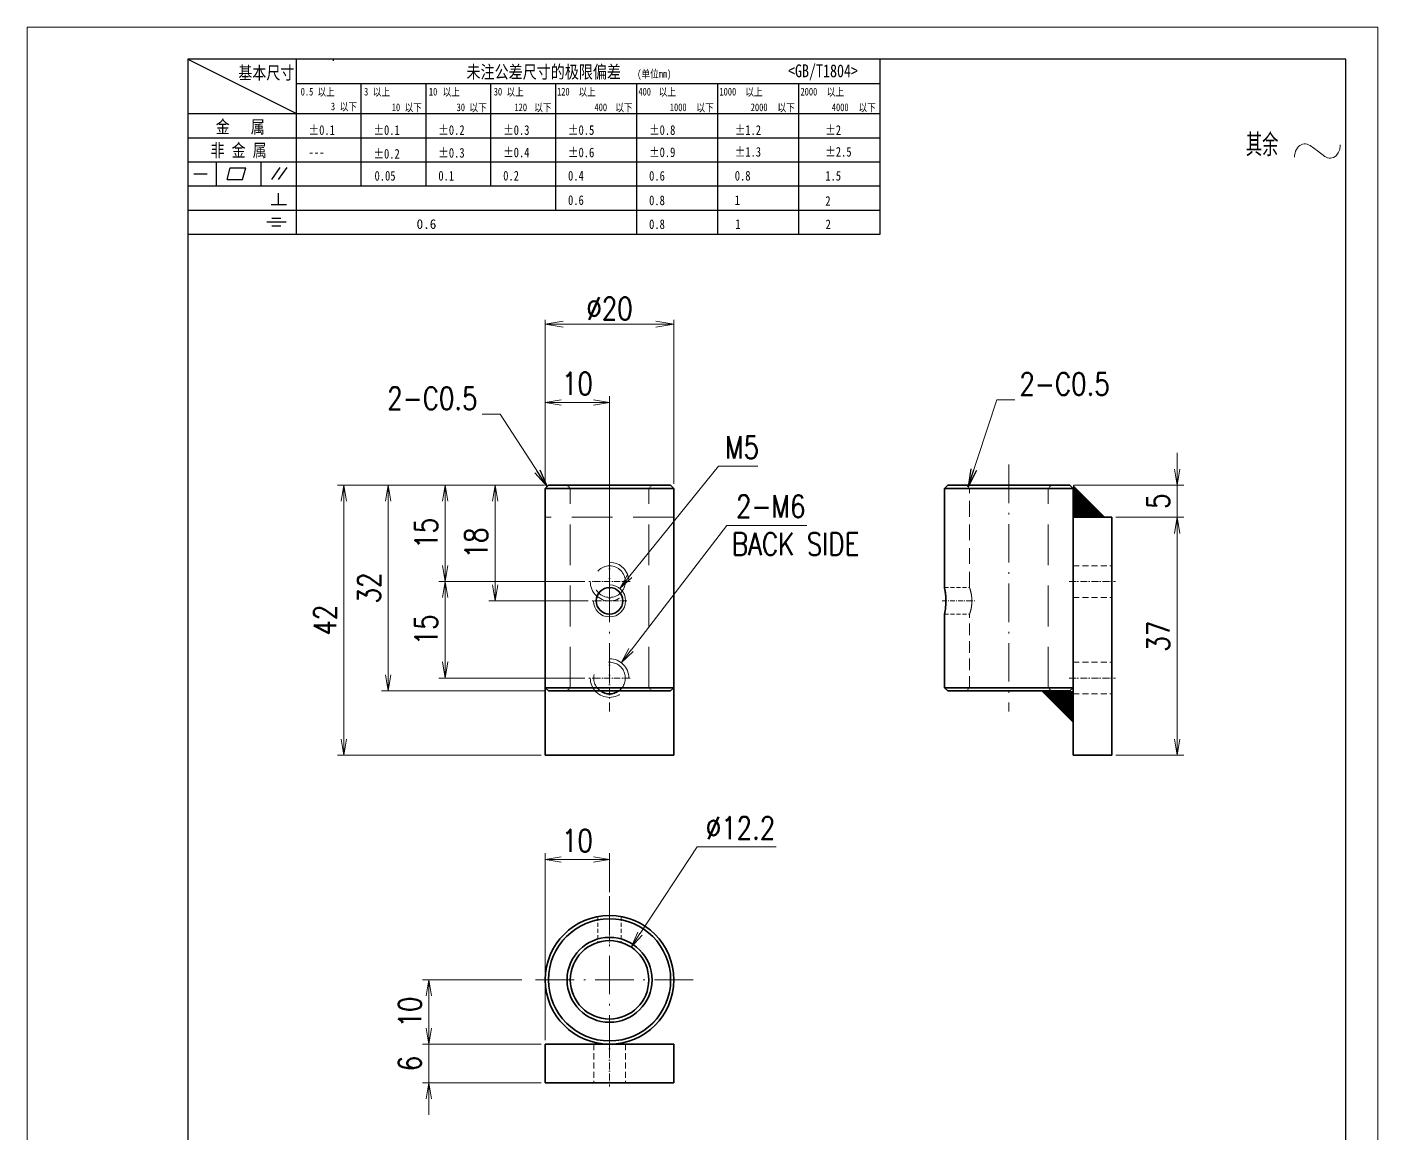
# Model space of a CAD drawing. Header units: millimetres. Extents: x 1333 to 78972, y -42879 to -5704.
# Drawn here: x 75273.6 to 75483.6, y -21674.2 to -21502.1 of the extents above; entities that cross this region are included whole.
import ezdxf

# ---------------------------------------------------------------- set-up
doc = ezdxf.new("R2010")
doc.units = ezdxf.units.MM
doc.header["$LTSCALE"] = 0.5
for name, pattern in [('AM_ISO02W050x2', [3.75, 3, -0.75]), ('AM_ISO08W050x2', [9, 6, -0.75, 1.5, -0.75]), ('DASHDOT', [18.5, 12, -3, 0.5, -3]), ('DASHED', [19.05, 12.7, -6.35]), ('DOT2', [0.125, 0, -0.125])]:
    doc.linetypes.add(name, pattern=pattern)
for name, color, linetype in [('DIM', 3, 'Continuous'), ('Drawing', 7, 'Continuous'), ('图框文字', 7, 'Continuous')]:
    doc.layers.add(name, color=color, linetype=linetype)
for name, color, linetype, lineweight in [('中心线', 2, 'AM_ISO08W050x2', 18), ('图框', 7, 'Continuous', 18), ('标注线', 3, 'Continuous', 18), ('粗实线', 7, 'Continuous', 35), ('细实线', 3, 'Continuous', 18), ('虚线', 1, 'AM_ISO02W050x2', 18)]:
    doc.layers.add(name, color=color, linetype=linetype, lineweight=lineweight)
doc.layers.add('打印-禁用', color=7, linetype='Continuous', lineweight=15, plot=False)
doc.styles.add('DIM', font='romans.shx', dxfattribs={"width": 0.8, "bigfont": 'bigfont.shx'})
doc.styles.add('国标', font='simfang.ttf', dxfattribs={"width": 0.8})
doc.styles.add('机械长仿宋', font='gbenor.shx', dxfattribs={"height": 1, "bigfont": 'gbcbig.shx'})
doc.dimstyles.new('XR 1-1', dxfattribs={"dimtxt": 3.5, "dimasz": 2.5, "dimexe": 1, "dimexo": 0.625, "dimgap": 1.2, "dimtad": 1, "dimtoh": 1, "dimdsep": 46, "dimtxsty": 'DIM', "dimblk": 'OPEN', "dimcen": 0, "dimclrd": 8, "dimclre": 8, "dimclrt": 2, "dimazin": 2, "dimtfac": 0.5, "dimtmove": 0, "dimatfit": 3, "dimldrblk": 'OPEN', "dimfxl": 1, "dimtolj": 2, "dimlwd": 18, "dimlwe": 18, "dimarcsym": 0})
doc.dimstyles.new('XR 1-1$0', dxfattribs={"dimtxt": 3.5, "dimasz": 2.5, "dimexe": 1, "dimexo": 0.625, "dimgap": 1.2, "dimtad": 1, "dimzin": 9, "dimdsep": 46, "dimtxsty": 'DIM', "dimblk": 'OPEN', "dimcen": 0, "dimclrd": 8, "dimclre": 8, "dimclrt": 2, "dimazin": 2, "dimtfac": 0.5, "dimtmove": 0, "dimatfit": 3, "dimldrblk": 'OPEN', "dimfxl": 1, "dimtolj": 2, "dimlwd": 18, "dimlwe": 18, "dimarcsym": 0})
doc.dimstyles.new('XR 1-1$3', dxfattribs={"dimtxt": 3.5, "dimasz": 2.5, "dimexe": 1, "dimexo": 0.625, "dimgap": 1.2, "dimtad": 1, "dimtoh": 1, "dimdsep": 46, "dimtxsty": 'DIM', "dimblk": 'OPEN', "dimcen": 0, "dimclrd": 8, "dimclre": 8, "dimclrt": 2, "dimazin": 2, "dimtfac": 0.5, "dimtofl": 0, "dimtmove": 0, "dimatfit": 3, "dimldrblk": 'OPEN', "dimfxl": 1, "dimtolj": 2, "dimlwd": 18, "dimlwe": 18, "dimarcsym": 0})

# ---------------------------------------------------------------- blocks, each defined once
blk = doc.blocks.new('GZDEH零件A4图框V01版')
at = {"layer": '图框文字', "linetype": 'Continuous'}
for p, q in [((25, 292), (25, 13.5)), ((205, 292), (25, 292)), ((205, 13.5), (205, 292))]:
    blk.add_line(p, q, dxfattribs=at)
at = {"layer": '图框文字', "color": 9}
for p, q in [((25, 292), (41.88, 283.54)), ((41.88, 264.79), (41.88, 292)), ((47.66, 291.75), (47.66, 292)), ((132.6, 264.79), (132.6, 292)), ((41.88, 288.22), (132.6, 288.22)), ((51.96, 272.29), (51.96, 288.22)), ((62.04, 272.29), (62.04, 288.22)), ((72.12, 272.29), (72.12, 288.22)), ((82.2, 268.54), (82.2, 288.22)), ((94.8, 264.79), (94.8, 288.22)), ((107.4, 264.79), (107.4, 288.22)), ((120, 264.79), (120, 288.22)), ((25, 283.54), (132.6, 283.54)), ((25, 279.79), (132.6, 279.79)), ((25, 276.04), (132.6, 276.04)), ((29.43, 272.34), (29.43, 276.04)), ((36.42, 272.34), (36.42, 276.04)), ((38.03, 273.3), (39.36, 275.16)), ((39.11, 273.3), (40.45, 275.16)), ((25.94, 274.19), (28, 274.19)), ((31.1, 273.3), (31.58, 275.09)), ((31.1, 273.3), (33.51, 273.3)), ((31.58, 275.09), (33.99, 275.09)), ((33.51, 273.3), (33.99, 275.09)), ((25, 272.29), (132.6, 272.29)), ((39.09, 269.41), (39.09, 271.18)), ((37.93, 269.41), (40.32, 269.41)), ((25, 268.54), (132.6, 268.54)), ((38.08, 267.29), (39.43, 267.29)), ((25, 264.79), (132.6, 264.79)), ((37.3, 266.69), (40.28, 266.69)), ((38.08, 266.09), (39.44, 266.09))]:
    blk.add_line(p, q, dxfattribs=at)
at = {"layer": '打印-禁用', "linetype": 'Continuous'}
for p, q in [((0, 297), (0, 0)), ((210, 297), (0, 297)), ((210, 297), (210, 0))]:
    blk.add_line(p, q, dxfattribs=at)
at = {"layer": '图框文字', "color": 9, "style": '国标', "width": 0.8}
for s, height, p in [('基本尺寸', 2, (32.84, 288.88)), ('未注公差尺寸的极限偏差', 2, (68.32, 289.02)), ('<GB/T1804>', 2, (118.29, 289.19)), ('30', 1.2, (72.55, 286.35)), ('金   属', 2, (29.33, 280.48)), ('±0.1', 1.5, (43.78, 280.23)), ('±0.1', 1.5, (53.86, 280.23)), ('±0.2', 1.5, (63.94, 280.23)), ('±0.3', 1.5, (74.02, 280.23)), ('±0.5', 1.5, (84.1, 280.23)), ('±0.8', 1.5, (96.7, 280.23)), ('±1.2', 1.5, (110.02, 280.23)), ('±2', 1.5, (124.09, 280.23)), ('非 金 属', 2, (28.53, 276.82)), ('---', 1.5, (43.78, 276.81)), ('±0.2', 1.5, (53.86, 276.54)), ('±0.3', 1.5, (63.94, 276.69)), ('±0.4', 1.5, (74.02, 276.75)), ('±0.6', 1.5, (84.1, 276.75)), ('±0.9', 1.5, (96.7, 276.78)), ('±1.3', 1.5, (110.02, 276.84)), ('±2.5', 1.5, (124.09, 276.85)), ('0.1', 1.5, (63.94, 273.12)), ('0.2', 1.5, (74.02, 273.13)), ('0.4', 1.5, (84.1, 273.13)), ('0.6', 1.5, (96.7, 273.11)), ('0.8', 1.5, (110.02, 273.13)), ('1.5', 1.5, (124.09, 273.12)), ('0.6', 1.5, (84.1, 269.33)), ('0.8', 1.5, (96.7, 269.3)), ('1', 1.5, (110.02, 269.34)), ('2', 1.5, (124.09, 269.2)), ('0.8', 1.5, (96.7, 265.59)), ('1', 1.5, (110.1, 265.6)), ('2', 1.5, (124.13, 265.57))]:
    blk.add_text(s, height=height, dxfattribs=at).set_placement(p)
at = {"layer": '图框文字', "color": 9, "lineweight": 15, "style": '国标', "width": 0.8}
for s, p in [('0.5', (42.54, 286.35)), ('以上', (45.15, 286.3)), ('3', (52.39, 286.35)), ('以上', (53.76, 286.3)), ('10', (62.47, 286.35)), ('以上', (64.6, 286.3)), ('以上', (74.53, 286.3)), ('120', (82.39, 286.35)), ('以上', (85.72, 286.3)), ('400', (95.03, 286.35)), ('以上', (98.19, 286.3)), ('1000', (107.63, 286.35)), ('以上', (111.67, 286.3)), ('2000', (120.23, 286.35)), ('以上', (124.31, 286.3)), ('3', (47.24, 284.06)), ('以下', (48.61, 284.01)), ('10', (56.7, 283.92)), ('以下', (58.69, 283.87)), ('30', (66.78, 283.92)), ('以下', (68.77, 283.87)), ('120', (75.77, 283.92)), ('以下', (78.85, 283.87)), ('400', (88.21, 283.92)), ('以下', (91.45, 283.87)), ('1000', (99.92, 283.92)), ('以下', (104.05, 283.87)), ('2000', (112.5, 283.92)), ('以下', (116.65, 283.87)), ('4000', (125.1, 283.92)), ('以下', (129.25, 283.87))]:
    blk.add_text(s, height=1.2, dxfattribs=at).set_placement(p)
at = {"layer": '图框文字', "color": 9, "lineweight": 13, "style": '国标'}
blk.add_text('0.6', height=1.5, dxfattribs=at).set_placement((60.56, 265.61))
at = {"layer": '图框文字', "color": 9, "lineweight": 15, "insert": (94.85, 290.31), "char_height": 1.2, "width": 8.7957, "attachment_point": 1, "style": '国标'}
blk.add_mtext('(单位mm)', dxfattribs=at)
at = {"layer": '图框文字', "color": 9, "insert": (54.02, 273.09), "char_height": 1.5, "width": 5.1982, "attachment_point": 7, "style": '国标'}
blk.add_mtext('0.05', dxfattribs=at)
blk = doc.blocks.new('DEH A4')
at = {"layer": '图框'}
blk.add_blockref('GZDEH零件A4图框V01版', (0, 0), dxfattribs=at)
blk = doc.blocks.new('其余不去材料')
at = {"layer": '标注线', "color": 2, "lineweight": 13}
for points in [[(0, 0.17), (0.01, 0.48), (0.07, 0.79), (0.16, 1.09), (0.28, 1.36), (0.44, 1.6), (0.62, 1.8), (0.82, 1.97), (1.04, 2.09), (1.26, 2.17), (1.49, 2.21), (1.72, 2.21), (1.94, 2.17), (2.37, 1.97), (2.41, 1.95)], [(2.41, 1.95), (3.55, 1.11), (4.7, 0.27)], [(4.7, 0.27), (4.91, 0.14), (5.14, 0.05), (5.37, 0), (5.6, 0), (5.82, 0.04), (6.04, 0.11), (6.45, 0.38), (6.79, 0.8), (7.02, 1.34), (7.11, 1.95), (7.11, 2.09)]]:
    blk.add_lwpolyline(points, dxfattribs=at)
at = {"layer": '标注线', "color": 7, "linetype": 'DOT2', "style": '机械长仿宋'}
blk.add_text('其余', height=3.5, dxfattribs=at).set_placement((-7.56, 0.3))
blk = doc.blocks.new('_Open')
at = {"color": 0, "linetype": 'ByBlock', "lineweight": -2}
for p, q in [((-1, 0.167), (0, 0)), ((-1, -0.167), (0, 0)), ((0, 0), (-1, 0))]:
    blk.add_line(p, q, dxfattribs=at)
blk = doc.blocks.new('*D710')
at = {"layer": 'Defpoints', "color": 0, "transparency": 16777216}
for p in [(75322.9, -21573.32), (75354.68, -21573.32), (75354.18, -21615.32)]:
    blk.add_point(p, dxfattribs=at)
at = {"layer": '标注线', "color": 8, "lineweight": 18, "transparency": 16777216}
for p, q in [((75354.06, -21573.32), (75321.9, -21573.32)), ((75322.9, -21612.82), (75322.9, -21575.82)), ((75353.56, -21615.32), (75321.9, -21615.32))]:
    blk.add_line(p, q, dxfattribs=at)
at = {"layer": '标注线', "color": 8, "lineweight": 18, "transparency": 16777216, "xscale": 2.5, "yscale": 2.5, "zscale": 2.5}
for p, rotation in [((75322.9, -21573.32), 90), ((75322.9, -21615.32), 270)]:
    blk.add_blockref('_Open', p, dxfattribs=dict(at, rotation=rotation))
at = {"layer": '标注线', "color": 2, "transparency": 16777216, "insert": (75319.95, -21594.32), "char_height": 3.5, "attachment_point": 5, "rotation": 90, "style": 'DIM'}
blk.add_mtext('\\A2;42', dxfattribs=at)
blk = doc.blocks.new('*D711')
at = {"layer": 'Defpoints', "color": 0, "transparency": 16777216}
for p in [(75364.18, -21560.48), (75354.18, -21573.82), (75364.18, -21588.82)]:
    blk.add_point(p, dxfattribs=at)
at = {"layer": '标注线', "color": 8, "lineweight": 18, "transparency": 16777216}
for p, q in [((75354.18, -21573.2), (75354.18, -21559.48)), ((75356.68, -21560.48), (75361.68, -21560.48)), ((75364.18, -21588.2), (75364.18, -21559.48))]:
    blk.add_line(p, q, dxfattribs=at)
at = {"layer": '标注线', "color": 8, "lineweight": 18, "transparency": 16777216, "xscale": 2.5, "yscale": 2.5, "zscale": 2.5, "rotation": 180}
blk.add_blockref('_Open', (75354.18, -21560.48), dxfattribs=at)
at = {"layer": '标注线', "color": 8, "lineweight": 18, "transparency": 16777216, "xscale": 2.5, "yscale": 2.5, "zscale": 2.5}
blk.add_blockref('_Open', (75364.18, -21560.48), dxfattribs=at)
at = {"layer": '标注线', "color": 2, "transparency": 16777216, "insert": (75359.18, -21557.53), "char_height": 3.5, "attachment_point": 5, "style": 'DIM'}
blk.add_mtext('\\A2;10', dxfattribs=at)
blk = doc.blocks.new('*D712')
at = {"layer": 'Defpoints', "color": 0, "transparency": 16777216}
for p in [(75374.18, -21548.32), (75354.18, -21573.82), (75374.18, -21573.82)]:
    blk.add_point(p, dxfattribs=at)
at = {"layer": '标注线', "color": 8, "lineweight": 18, "transparency": 16777216}
for p, q in [((75354.18, -21573.12), (75354.18, -21547.62)), ((75374.18, -21573.12), (75374.18, -21547.62)), ((75356.98, -21548.32), (75371.38, -21548.32))]:
    blk.add_line(p, q, dxfattribs=at)
at = {"layer": '标注线', "color": 8, "lineweight": 18, "transparency": 16777216, "xscale": 2.8, "yscale": 2.8, "zscale": 2.8, "rotation": 180}
blk.add_blockref('_Open', (75354.18, -21548.32), dxfattribs=at)
at = {"layer": '标注线', "color": 8, "lineweight": 18, "transparency": 16777216, "xscale": 2.8, "yscale": 2.8, "zscale": 2.8}
blk.add_blockref('_Open', (75374.18, -21548.32), dxfattribs=at)
at = {"layer": '标注线', "color": 2, "transparency": 16777216, "insert": (75364.18, -21545.87), "char_height": 3.5, "attachment_point": 5, "style": 'DIM'}
blk.add_mtext('\\A2;%%c20', dxfattribs=at)
blk = doc.blocks.new('*D713')
at = {"layer": 'Defpoints', "color": 0, "transparency": 16777216}
for p in [(75329.76, -21573.32), (75354.68, -21573.32), (75354.68, -21605.32)]:
    blk.add_point(p, dxfattribs=at)
at = {"layer": '标注线', "color": 8, "lineweight": 18, "transparency": 16777216}
for p, q in [((75354.06, -21573.32), (75328.76, -21573.32)), ((75329.76, -21602.82), (75329.76, -21575.82)), ((75354.06, -21605.32), (75328.76, -21605.32))]:
    blk.add_line(p, q, dxfattribs=at)
at = {"layer": '标注线', "color": 8, "lineweight": 18, "transparency": 16777216, "xscale": 2.5, "yscale": 2.5, "zscale": 2.5}
for p, rotation in [((75329.76, -21573.32), 90), ((75329.76, -21605.32), 270)]:
    blk.add_blockref('_Open', p, dxfattribs=dict(at, rotation=rotation))
at = {"layer": '标注线', "color": 2, "transparency": 16777216, "insert": (75326.81, -21589.32), "char_height": 3.5, "attachment_point": 5, "rotation": 90, "style": 'DIM'}
blk.add_mtext('\\A2;32', dxfattribs=at)
blk = doc.blocks.new('*D714')
at = {"layer": 'Defpoints', "color": 0, "transparency": 16777216}
for p in [(75338.64, -21573.32), (75354.68, -21573.32), (75360.99, -21588.32)]:
    blk.add_point(p, dxfattribs=at)
at = {"layer": '标注线', "color": 8, "lineweight": 18, "transparency": 16777216}
for p, q in [((75354.06, -21573.32), (75337.64, -21573.32)), ((75338.64, -21585.82), (75338.64, -21575.82)), ((75360.36, -21588.32), (75337.64, -21588.32))]:
    blk.add_line(p, q, dxfattribs=at)
at = {"layer": '标注线', "color": 8, "lineweight": 18, "transparency": 16777216, "xscale": 2.5, "yscale": 2.5, "zscale": 2.5}
for p, rotation in [((75338.64, -21573.32), 90), ((75338.64, -21588.32), 270)]:
    blk.add_blockref('_Open', p, dxfattribs=dict(at, rotation=rotation))
at = {"layer": '标注线', "color": 2, "transparency": 16777216, "insert": (75335.69, -21580.82), "char_height": 3.5, "attachment_point": 5, "rotation": 90, "style": 'DIM'}
blk.add_mtext('\\A2;15', dxfattribs=at)
blk = doc.blocks.new('*D715')
at = {"layer": 'Defpoints', "color": 0, "transparency": 16777216}
for p in [(75338.64, -21588.32), (75360.99, -21588.32), (75360.99, -21603.32)]:
    blk.add_point(p, dxfattribs=at)
at = {"layer": '标注线', "color": 8, "lineweight": 18, "transparency": 16777216}
for p, q in [((75360.36, -21588.32), (75337.64, -21588.32)), ((75338.64, -21600.82), (75338.64, -21590.82)), ((75360.36, -21603.32), (75337.64, -21603.32))]:
    blk.add_line(p, q, dxfattribs=at)
at = {"layer": '标注线', "color": 8, "lineweight": 18, "transparency": 16777216, "xscale": 2.5, "yscale": 2.5, "zscale": 2.5}
for p, rotation in [((75338.64, -21588.32), 90), ((75338.64, -21603.32), 270)]:
    blk.add_blockref('_Open', p, dxfattribs=dict(at, rotation=rotation))
at = {"layer": '标注线', "color": 2, "transparency": 16777216, "insert": (75335.69, -21595.82), "char_height": 3.5, "attachment_point": 5, "rotation": 90, "style": 'DIM'}
blk.add_mtext('\\A2;15', dxfattribs=at)
blk = doc.blocks.new('*D716')
at = {"layer": 'Defpoints', "color": 0, "transparency": 16777216}
for p in [(75346.4, -21573.32), (75354.68, -21573.32), (75361.5, -21591.32)]:
    blk.add_point(p, dxfattribs=at)
at = {"layer": '标注线', "color": 8, "lineweight": 18, "transparency": 16777216}
for p, q in [((75354.06, -21573.32), (75345.4, -21573.32)), ((75346.4, -21588.82), (75346.4, -21575.82)), ((75360.87, -21591.32), (75345.4, -21591.32))]:
    blk.add_line(p, q, dxfattribs=at)
at = {"layer": '标注线', "color": 8, "lineweight": 18, "transparency": 16777216, "xscale": 2.5, "yscale": 2.5, "zscale": 2.5}
for p, rotation in [((75346.4, -21573.32), 90), ((75346.4, -21591.32), 270)]:
    blk.add_blockref('_Open', p, dxfattribs=dict(at, rotation=rotation))
at = {"layer": '标注线', "color": 2, "transparency": 16777216, "insert": (75343.45, -21582.32), "char_height": 3.5, "attachment_point": 5, "rotation": 90, "style": 'DIM'}
blk.add_mtext('\\A2;18', dxfattribs=at)
blk = doc.blocks.new('*D717')
at = {"layer": 'Defpoints', "color": 0, "transparency": 16777216}
for p in [(75354.18, -21660.25), (75336.1, -21666.25), (75354.18, -21666.25)]:
    blk.add_point(p, dxfattribs=at)
at = {"layer": '标注线', "color": 8, "lineweight": 18, "transparency": 16777216}
for p, q in [((75336.1, -21657.75), (75336.1, -21655.25)), ((75353.56, -21660.25), (75335.1, -21660.25)), ((75336.1, -21660.25), (75336.1, -21666.25)), ((75353.56, -21666.25), (75335.1, -21666.25)), ((75336.1, -21668.75), (75336.1, -21671.25))]:
    blk.add_line(p, q, dxfattribs=at)
at = {"layer": '标注线', "color": 8, "lineweight": 18, "transparency": 16777216, "xscale": 2.5, "yscale": 2.5, "zscale": 2.5}
for p, rotation in [((75336.1, -21660.25), 270), ((75336.1, -21666.25), 90)]:
    blk.add_blockref('_Open', p, dxfattribs=dict(at, rotation=rotation))
at = {"layer": '标注线', "color": 2, "transparency": 16777216, "insert": (75333.15, -21663.25), "char_height": 3.5, "attachment_point": 5, "rotation": 90, "style": 'DIM'}
blk.add_mtext('\\A2;6', dxfattribs=at)
blk = doc.blocks.new('*D718')
at = {"layer": 'Defpoints', "color": 0, "transparency": 16777216}
for p in [(75367.54, -21645.15), (75360.83, -21655.34)]:
    blk.add_point(p, dxfattribs=at)
at = {"layer": '标注线', "color": 8, "lineweight": 18, "transparency": 16777216}
for p, q in [((75377.8, -21629.58), (75368.92, -21643.06)), ((75390.07, -21629.58), (75377.8, -21629.58))]:
    blk.add_line(p, q, dxfattribs=at)
at = {"layer": '标注线', "color": 8, "lineweight": 18, "transparency": 16777216, "xscale": 2.5, "yscale": 2.5, "zscale": 2.5, "rotation": 236.6157053858454}
blk.add_blockref('_Open', (75367.54, -21645.15), dxfattribs=at)
at = {"layer": '标注线', "color": 2, "transparency": 16777216, "insert": (75384.54, -21626.63), "char_height": 3.5, "attachment_point": 5, "style": 'DIM'}
blk.add_mtext('\\A2;∅12.2', dxfattribs=at)
blk = doc.blocks.new('*D719')
at = {"layer": 'Defpoints', "color": 0, "transparency": 16777216}
for p in [(75365.76, -21589.38), (75362.61, -21593.27)]:
    blk.add_point(p, dxfattribs=at)
at = {"layer": '标注线', "color": 8, "lineweight": 18, "transparency": 16777216}
for p, q in [((75381.11, -21570.39), (75367.33, -21587.44)), ((75387.24, -21570.39), (75381.11, -21570.39))]:
    blk.add_line(p, q, dxfattribs=at)
at = {"layer": '标注线', "color": 8, "lineweight": 18, "transparency": 16777216, "xscale": 2.5, "yscale": 2.5, "zscale": 2.5, "rotation": 231.0390234496791}
blk.add_blockref('_Open', (75365.76, -21589.38), dxfattribs=at)
at = {"layer": '标注线', "color": 2, "transparency": 16777216, "insert": (75384.78, -21567.44), "char_height": 3.5, "attachment_point": 5, "style": 'DIM'}
blk.add_mtext('\\A2;{\\Fromans,bigfont|c134;M5}', dxfattribs=at)
blk = doc.blocks.new('*D720')
at = {"layer": 'Defpoints', "color": 0, "transparency": 16777216}
for p in [(75366.01, -21600.94), (75362.36, -21605.7)]:
    blk.add_point(p, dxfattribs=at)
at = {"layer": '标注线', "color": 8, "lineweight": 18, "transparency": 16777216}
for p, q in [((75382.44, -21579.58), (75367.54, -21598.96)), ((75394.84, -21579.58), (75382.44, -21579.58))]:
    blk.add_line(p, q, dxfattribs=at)
at = {"layer": '标注线', "color": 8, "lineweight": 18, "transparency": 16777216, "xscale": 2.5, "yscale": 2.5, "zscale": 2.5, "rotation": 232.4524177894436}
blk.add_blockref('_Open', (75366.01, -21600.94), dxfattribs=at)
at = {"layer": '标注线', "color": 2, "transparency": 16777216, "insert": (75389.24, -21576.63), "char_height": 3.5, "attachment_point": 5, "style": 'DIM'}
blk.add_mtext('\\A2;{\\Fromans,bigfont|c134;2-M6}', dxfattribs=at)
blk = doc.blocks.new('*D606')
at = {"layer": 'Defpoints', "color": 0, "transparency": 16777216}
for p in [(75351.18, -21650.25), (75336.1, -21660.25), (75354.18, -21660.25)]:
    blk.add_point(p, dxfattribs=at)
at = {"layer": '标注线', "color": 8, "lineweight": 18, "transparency": 16777216}
for p, q in [((75350.56, -21650.25), (75335.1, -21650.25)), ((75336.1, -21652.75), (75336.1, -21657.75)), ((75353.56, -21660.25), (75335.1, -21660.25))]:
    blk.add_line(p, q, dxfattribs=at)
at = {"layer": '标注线', "color": 8, "lineweight": 18, "transparency": 16777216, "xscale": 2.5, "yscale": 2.5, "zscale": 2.5}
for p, rotation in [((75336.1, -21650.25), 90), ((75336.1, -21660.25), 270)]:
    blk.add_blockref('_Open', p, dxfattribs=dict(at, rotation=rotation))
at = {"layer": '标注线', "color": 2, "transparency": 16777216, "insert": (75333.15, -21655.25), "char_height": 3.5, "attachment_point": 5, "rotation": 90, "style": 'DIM'}
blk.add_mtext('\\A2;10', dxfattribs=at)
blk = doc.blocks.new('*D607')
at = {"layer": 'Defpoints', "color": 0, "transparency": 16777216}
for p in [(75354.18, -21631.55), (75364.18, -21637.25), (75354.18, -21660.25)]:
    blk.add_point(p, dxfattribs=at)
at = {"layer": '标注线', "color": 8, "lineweight": 18, "transparency": 16777216}
for p, q in [((75354.18, -21659.62), (75354.18, -21630.55)), ((75361.68, -21631.55), (75356.68, -21631.55)), ((75364.18, -21636.62), (75364.18, -21630.55))]:
    blk.add_line(p, q, dxfattribs=at)
at = {"layer": '标注线', "color": 8, "lineweight": 18, "transparency": 16777216, "xscale": 2.5, "yscale": 2.5, "zscale": 2.5, "rotation": 180}
blk.add_blockref('_Open', (75354.18, -21631.55), dxfattribs=at)
at = {"layer": '标注线', "color": 8, "lineweight": 18, "transparency": 16777216, "xscale": 2.5, "yscale": 2.5, "zscale": 2.5}
blk.add_blockref('_Open', (75364.18, -21631.55), dxfattribs=at)
at = {"layer": '标注线', "color": 2, "transparency": 16777216, "insert": (75359.18, -21628.6), "char_height": 3.5, "attachment_point": 5, "style": 'DIM'}
blk.add_mtext('\\A2;10', dxfattribs=at)
blk = doc.blocks.new('*D1040')
at = {"layer": 'Defpoints', "color": 0, "transparency": 16777216}
for p in [(75435.75, -21573.32), (75452.43, -21573.32), (75442.25, -21578.32)]:
    blk.add_point(p, dxfattribs=at)
at = {"layer": 'DIM', "color": 8, "lineweight": 18, "transparency": 16777216}
for p, q in [((75452.43, -21570.82), (75452.43, -21568.32)), ((75436.37, -21573.32), (75453.43, -21573.32)), ((75452.43, -21578.32), (75452.43, -21573.32)), ((75442.87, -21578.32), (75453.43, -21578.32)), ((75452.43, -21580.82), (75452.43, -21583.32))]:
    blk.add_line(p, q, dxfattribs=at)
at = {"layer": 'DIM', "color": 8, "lineweight": 18, "transparency": 16777216, "xscale": 2.5, "yscale": 2.5, "zscale": 2.5}
for p, rotation in [((75452.43, -21573.32), 270), ((75452.43, -21578.32), 90)]:
    blk.add_blockref('_Open', p, dxfattribs=dict(at, rotation=rotation))
at = {"layer": 'DIM', "color": 2, "transparency": 16777216, "insert": (75449.48, -21575.82), "char_height": 3.5, "attachment_point": 5, "rotation": 90, "style": 'DIM'}
blk.add_mtext('\\A2;5', dxfattribs=at)
blk = doc.blocks.new('*D1041')
at = {"layer": 'Defpoints', "color": 0, "transparency": 16777216}
for p in [(75442.25, -21578.32), (75442.25, -21615.32), (75452.43, -21615.32)]:
    blk.add_point(p, dxfattribs=at)
at = {"layer": 'DIM', "color": 8, "lineweight": 18, "transparency": 16777216}
for p, q in [((75442.87, -21578.32), (75453.43, -21578.32)), ((75452.43, -21580.82), (75452.43, -21612.82)), ((75442.87, -21615.32), (75453.43, -21615.32))]:
    blk.add_line(p, q, dxfattribs=at)
at = {"layer": 'DIM', "color": 8, "lineweight": 18, "transparency": 16777216, "xscale": 2.5, "yscale": 2.5, "zscale": 2.5}
for p, rotation in [((75452.43, -21578.32), 90), ((75452.43, -21615.32), 270)]:
    blk.add_blockref('_Open', p, dxfattribs=dict(at, rotation=rotation))
at = {"layer": 'DIM', "color": 2, "transparency": 16777216, "insert": (75449.48, -21596.82), "char_height": 3.5, "attachment_point": 5, "rotation": 90, "style": 'DIM'}
blk.add_mtext('\\A2;37', dxfattribs=at)

msp = doc.modelspace()

# ---------------------------------------------------------------- linework, layer by layer
at = {"layer": 'Drawing'}
for points in [[(75436.248, -21578.323, 0, 7.071, 0), (75438.748, -21575.823, 7.071, 7.071, 0)], [(75436.248, -21605.323, 0, 7.071, 0), (75433.748, -21607.823, 7.071, 7.071, 0)]]:
    msp.add_lwpolyline(points, format="xyseb", dxfattribs=at)
at = {"layer": '中心线', "linetype": 'DASHDOT'}
for p, q in [((75364.184, -21570.123), (75364.184, -21608.523)), ((75426.248, -21570.123), (75426.248, -21608.523)), ((75364.184, -21637.245), (75364.184, -21663.245)), ((75377.184, -21650.245), (75351.184, -21650.245))]:
    msp.add_line(p, q, dxfattribs=at)
at = {"layer": '中心线', "linetype": 'DASHDOT', "ltscale": 0.159802}
for p, q in [((75364.184, -21585.127), (75364.184, -21591.519)), ((75367.38, -21588.323), (75360.988, -21588.323)), ((75364.184, -21600.127), (75364.184, -21606.519)), ((75367.38, -21603.323), (75360.988, -21603.323))]:
    msp.add_line(p, q, dxfattribs=at)
at = {"layer": '中心线', "linetype": 'DASHDOT', "ltscale": 0.134355}
msp.add_line((75364.184, -21588.635), (75364.184, -21594.01), dxfattribs=at)
at = {"layer": '中心线', "linetype": 'DASHDOT', "ltscale": 0.18}
for p, q in [((75435.648, -21588.323), (75442.848, -21588.323)), ((75435.648, -21603.323), (75442.848, -21603.323))]:
    msp.add_line(p, q, dxfattribs=at)
at = {"layer": '中心线', "linetype": 'DASHDOT', "ltscale": 0.134351}
msp.add_line((75366.871, -21591.323), (75361.497, -21591.323), dxfattribs=at)
at = {"layer": '中心线', "linetype": 'DASHDOT', "ltscale": 0.127209}
msp.add_line((75415.873, -21591.323), (75420.962, -21591.323), dxfattribs=at)
at = {"layer": '中心线', "linetype": 'DASHDOT', "ltscale": 0.123817}
msp.add_line((75364.184, -21639.881), (75364.184, -21644.834), dxfattribs=at)
at = {"layer": '中心线', "linetype": 'DASHDOT', "ltscale": 0.180014}
msp.add_line((75364.184, -21659.645), (75364.184, -21666.846), dxfattribs=at)
at = {"layer": '粗实线', "ltscale": 0.017678}
for p, q in [((75354.684, -21573.323), (75354.184, -21573.823)), ((75373.684, -21573.323), (75374.184, -21573.823)), ((75416.748, -21573.323), (75416.248, -21573.823)), ((75435.748, -21573.323), (75436.248, -21573.823)), ((75354.684, -21605.323), (75354.184, -21604.823)), ((75373.684, -21605.323), (75374.184, -21604.823)), ((75416.748, -21605.323), (75416.248, -21604.823)), ((75435.748, -21605.323), (75436.248, -21604.823))]:
    msp.add_line(p, q, dxfattribs=at)
at = {"layer": '粗实线', "ltscale": 0.130144}
for p, q in [((75354.184, -21573.823), (75359.39, -21573.823)), ((75416.248, -21573.823), (75421.454, -21573.823)), ((75354.184, -21604.823), (75359.39, -21604.823)), ((75416.248, -21604.823), (75421.454, -21604.823))]:
    msp.add_line(p, q, dxfattribs=at)
at = {"layer": '粗实线'}
for p, q in [((75354.184, -21573.823), (75354.184, -21604.823)), ((75374.184, -21573.823), (75374.184, -21604.823)), ((75374.184, -21578.323), (75374.184, -21615.323)), ((75436.248, -21578.323), (75436.248, -21615.323)), ((75442.248, -21578.323), (75442.248, -21615.323)), ((75354.184, -21615.323), (75374.184, -21615.323)), ((75354.184, -21660.245), (75374.184, -21660.245)), ((75354.184, -21666.245), (75374.184, -21666.245))]:
    msp.add_line(p, q, dxfattribs=at)
at = {"layer": '粗实线', "ltscale": 0.123636}
for p, q in [((75354.684, -21573.323), (75359.629, -21573.323)), ((75354.684, -21605.323), (75359.629, -21605.323)), ((75416.748, -21605.323), (75421.694, -21605.323))]:
    msp.add_line(p, q, dxfattribs=at)
at = {"layer": '粗实线', "ltscale": 0.10789}
msp.add_line((75359.39, -21573.823), (75363.705, -21573.823), dxfattribs=at)
at = {"layer": '粗实线', "ltscale": 0.102495}
msp.add_line((75359.629, -21573.323), (75363.729, -21573.323), dxfattribs=at)
at = {"layer": '粗实线', "ltscale": 0.231362}
msp.add_line((75363.705, -21573.823), (75372.96, -21573.823), dxfattribs=at)
at = {"layer": '粗实线', "ltscale": 0.248868}
msp.add_line((75363.729, -21573.323), (75373.684, -21573.323), dxfattribs=at)
at = {"layer": '粗实线', "ltscale": 0.030604}
for p, q in [((75372.96, -21573.823), (75374.184, -21573.823)), ((75372.96, -21604.823), (75374.184, -21604.823)), ((75435.024, -21604.823), (75436.248, -21604.823))]:
    msp.add_line(p, q, dxfattribs=at)
at = {"layer": '粗实线', "ltscale": 0.38582}
msp.add_line((75416.248, -21573.823), (75416.248, -21589.256), dxfattribs=at)
at = {"layer": '粗实线', "ltscale": 0.445926}
msp.add_line((75416.748, -21573.323), (75434.585, -21573.323), dxfattribs=at)
at = {"layer": '粗实线', "ltscale": 0.339252}
for p, q in [((75421.454, -21573.823), (75435.024, -21573.823)), ((75359.39, -21604.823), (75372.96, -21604.823)), ((75421.454, -21604.823), (75435.024, -21604.823))]:
    msp.add_line(p, q, dxfattribs=at)
at = {"layer": '粗实线', "ltscale": 0.021016}
msp.add_line((75434.585, -21573.323), (75435.426, -21573.323), dxfattribs=at)
at = {"layer": '粗实线', "ltscale": 0.022122}
msp.add_line((75435.024, -21573.823), (75435.909, -21573.823), dxfattribs=at)
at = {"layer": '粗实线', "ltscale": 0.008058}
msp.add_line((75435.426, -21573.323), (75435.748, -21573.323), dxfattribs=at)
at = {"layer": '粗实线', "ltscale": 0.008482}
msp.add_line((75435.909, -21573.823), (75436.248, -21573.823), dxfattribs=at)
at = {"layer": '粗实线', "ltscale": 0.1125}
msp.add_line((75436.248, -21573.823), (75436.248, -21578.323), dxfattribs=at)
at = {"layer": '粗实线', "ltscale": 0.15}
for p, q in [((75436.248, -21578.323), (75442.248, -21578.323)), ((75436.248, -21615.323), (75442.248, -21615.323)), ((75354.184, -21660.245), (75354.184, -21666.245)), ((75374.184, -21660.245), (75374.184, -21666.245))]:
    msp.add_line(p, q, dxfattribs=at)
at = {"layer": '粗实线', "ltscale": 0.00235}
msp.add_line((75416.423, -21590.425), (75416.414, -21590.332), dxfattribs=at)
at = {"layer": '粗实线', "ltscale": 0.285838}
msp.add_line((75416.248, -21593.389), (75416.248, -21604.823), dxfattribs=at)
at = {"layer": '粗实线', "ltscale": 0.2625}
msp.add_line((75354.184, -21615.323), (75354.184, -21604.823), dxfattribs=at)
at = {"layer": '粗实线', "ltscale": 0.322289}
for p, q in [((75359.629, -21605.323), (75372.521, -21605.323)), ((75421.694, -21605.323), (75434.585, -21605.323))]:
    msp.add_line(p, q, dxfattribs=at)
at = {"layer": '粗实线', "ltscale": 0.029074}
for p, q in [((75372.521, -21605.323), (75373.684, -21605.323)), ((75434.585, -21605.323), (75435.748, -21605.323))]:
    msp.add_line(p, q, dxfattribs=at)
at = {"layer": '粗实线'}
for centre, radius in [((75364.184, -21591.323), 2.067), ((75364.184, -21650.245), 10), ((75364.184, -21650.245), 9.5), ((75364.184, -21650.245), 6.6), ((75364.184, -21650.245), 6.1)]:
    msp.add_circle(centre, radius, dxfattribs=at)
for centre, radius, start, end in [((75405.587, -21591.462), 10.888, 10.33867, 11.69421), ((75406.527, -21591.323), 9.937, 354.27699, 10.51792), ((75406.186, -21591.363), 10.28, 5.75911, 8.97336), ((75406.578, -21591.32), 9.887, 354.72382, 0.29733), ((75405.97, -21591.252), 10.498, 348.25403, 354.19822), ((75364.184, -21603.323), 2.459, 234.43906, 305.5603)]:
    msp.add_arc(centre, radius, start, end, dxfattribs=at)
at = {"layer": '细实线'}
msp.add_arc((75364.184, -21591.323), 2.5, 180.0007, 90, dxfattribs=at)
at = {"layer": '虚线', "linetype": 'DASHED', "ltscale": 0.030604}
for p, q in [((75354.184, -21573.823), (75355.408, -21573.823)), ((75354.184, -21604.823), (75355.408, -21604.823)), ((75416.248, -21604.823), (75417.472, -21604.823))]:
    msp.add_line(p, q, dxfattribs=at)
at = {"layer": '虚线', "linetype": 'DASHED', "ltscale": 0.283965}
msp.add_line((75355.408, -21573.823), (75366.767, -21573.823), dxfattribs=at)
at = {"layer": '虚线', "linetype": 'DASHED', "ltscale": 0.017678}
for p, q in [((75358.084, -21573.823), (75357.584, -21573.323)), ((75370.284, -21573.823), (75370.784, -21573.323)), ((75420.148, -21573.823), (75419.648, -21573.323)), ((75358.084, -21604.823), (75357.584, -21605.323)), ((75370.284, -21604.823), (75370.784, -21605.323)), ((75420.148, -21604.823), (75419.648, -21605.323)), ((75432.348, -21604.823), (75432.848, -21605.323))]:
    msp.add_line(p, q, dxfattribs=at)
at = {"layer": '虚线', "linetype": 'DASHED', "ltscale": 0.079388}
for p, q in [((75361.259, -21573.823), (75358.084, -21573.823)), ((75370.284, -21573.823), (75367.108, -21573.823)), ((75358.084, -21604.823), (75361.259, -21604.823)), ((75367.108, -21604.823), (75370.284, -21604.823)), ((75420.148, -21604.823), (75423.324, -21604.823)), ((75429.173, -21604.823), (75432.348, -21604.823))]:
    msp.add_line(p, q, dxfattribs=at)
at = {"layer": '虚线', "linetype": 'DASHED'}
for p, q in [((75358.084, -21604.823), (75358.084, -21573.823)), ((75370.284, -21604.823), (75370.284, -21573.823)), ((75432.348, -21604.823), (75432.348, -21573.823)), ((75374.184, -21578.323), (75354.184, -21578.323)), ((75354.184, -21604.823), (75354.184, -21578.323)), ((75436.248, -21578.323), (75436.248, -21604.823))]:
    msp.add_line(p, q, dxfattribs=at)
at = {"layer": '虚线', "linetype": 'DASHED', "ltscale": 0.01069}
msp.add_line((75359.258, -21573.823), (75358.831, -21573.823), dxfattribs=at)
at = {"layer": '虚线', "linetype": 'DASHED', "ltscale": 0.196253}
msp.add_line((75359.258, -21573.823), (75367.108, -21573.823), dxfattribs=at)
at = {"layer": '虚线', "linetype": 'DASHED', "ltscale": 0.201906}
msp.add_line((75369.336, -21573.823), (75361.259, -21573.823), dxfattribs=at)
at = {"layer": '虚线', "linetype": 'DASHED', "ltscale": 0.055287}
msp.add_line((75366.767, -21573.823), (75368.978, -21573.823), dxfattribs=at)
at = {"layer": '虚线', "linetype": 'DASHED', "ltscale": 0.130144}
for p, q in [((75368.978, -21573.823), (75374.184, -21573.823)), ((75431.043, -21573.823), (75436.248, -21573.823)), ((75368.978, -21604.823), (75374.184, -21604.823)), ((75431.043, -21604.823), (75436.248, -21604.823))]:
    msp.add_line(p, q, dxfattribs=at)
at = {"layer": '虚线', "linetype": 'DASHED', "ltscale": 0.005038}
msp.add_line((75369.537, -21573.823), (75369.336, -21573.823), dxfattribs=at)
at = {"layer": '虚线', "linetype": 'DASHED', "ltscale": 0.000286569}
msp.add_line((75416.248, -21573.823), (75416.26, -21573.823), dxfattribs=at)
at = {"layer": '虚线', "linetype": 'DASHED', "ltscale": 0.030318}
msp.add_line((75416.26, -21573.823), (75417.472, -21573.823), dxfattribs=at)
at = {"layer": '虚线', "linetype": 'DASHED', "ltscale": 0.339252}
for p, q in [((75417.472, -21573.823), (75431.043, -21573.823)), ((75355.408, -21604.823), (75368.978, -21604.823)), ((75417.472, -21604.823), (75431.043, -21604.823))]:
    msp.add_line(p, q, dxfattribs=at)
at = {"layer": '虚线', "linetype": 'DASHED', "ltscale": 0.385815}
msp.add_line((75420.149, -21589.255), (75420.148, -21573.823), dxfattribs=at)
at = {"layer": '虚线', "linetype": 'DASHED', "ltscale": 0.062496}
msp.add_line((75422.65, -21573.823), (75420.15, -21573.823), dxfattribs=at)
at = {"layer": '虚线', "linetype": 'DASHED', "ltscale": 0.206944}
for p, q in [((75429.173, -21573.823), (75420.895, -21573.823)), ((75431.602, -21573.823), (75423.324, -21573.823)), ((75358.831, -21604.823), (75367.108, -21604.823)), ((75361.259, -21604.823), (75369.537, -21604.823)), ((75420.895, -21604.823), (75429.173, -21604.823)), ((75423.324, -21604.823), (75431.602, -21604.823))]:
    msp.add_line(p, q, dxfattribs=at)
at = {"layer": '虚线', "linetype": 'DASHED', "ltscale": 0.016846}
msp.add_line((75423.324, -21573.823), (75422.65, -21573.823), dxfattribs=at)
at = {"layer": '虚线', "linetype": 'DASHED', "ltscale": 0.008549}
msp.add_line((75429.515, -21573.823), (75429.173, -21573.823), dxfattribs=at)
at = {"layer": '虚线', "linetype": 'DASHED', "ltscale": 0.070819}
msp.add_line((75429.515, -21573.823), (75432.348, -21573.823), dxfattribs=at)
at = {"layer": '虚线', "linetype": 'DASHED', "ltscale": 0.017676}
msp.add_line((75432.348, -21573.823), (75432.848, -21573.323), dxfattribs=at)
at = {"layer": '虚线', "linetype": 'DASHED', "ltscale": 0.15}
for p, q in [((75436.248, -21585.864), (75442.248, -21585.864)), ((75436.248, -21590.781), (75442.248, -21590.781)), ((75436.248, -21600.864), (75442.248, -21600.864)), ((75436.248, -21605.781), (75442.248, -21605.781)), ((75361.725, -21660.245), (75361.725, -21666.245)), ((75361.725, -21660.245), (75361.725, -21666.245)), ((75366.642, -21660.245), (75366.642, -21666.245)), ((75366.642, -21660.245), (75366.642, -21666.245))]:
    msp.add_line(p, q, dxfattribs=at)
at = {"layer": '虚线', "linetype": 'DASHED', "ltscale": 0.09751}
msp.add_line((75416.248, -21589.255), (75420.149, -21589.255), dxfattribs=at)
at = {"layer": '虚线', "linetype": 'DASHED', "ltscale": 0.007271}
msp.add_line((75416.34, -21589.76), (75416.291, -21589.473), dxfattribs=at)
at = {"layer": '虚线', "linetype": 'DASHED', "ltscale": 0.00644}
msp.add_line((75416.248, -21593.389), (75416.298, -21593.136), dxfattribs=at)
at = {"layer": '虚线', "linetype": 'DASHED', "ltscale": 0.097511}
msp.add_line((75416.248, -21593.39), (75420.149, -21593.39), dxfattribs=at)
at = {"layer": '虚线', "linetype": 'DASHED', "ltscale": 0.285834}
msp.add_line((75420.148, -21604.823), (75420.148, -21593.39), dxfattribs=at)
at = {"layer": '虚线', "linetype": 'DASHED', "ltscale": 0.100251}
for p, q in [((75362.37, -21640.411), (75362.37, -21644.421)), ((75365.998, -21640.411), (75365.998, -21644.421))]:
    msp.add_line(p, q, dxfattribs=at)
at = {"layer": '虚线', "linetype": 'DASHED'}
for centre, radius in [((75364.184, -21588.323), 2.458), ((75364.184, -21650.245), 6.6)]:
    msp.add_circle(centre, radius, dxfattribs=at)
for centre, radius, start, end in [((75364.184, -21588.323), 3, 180, 90), ((75413.287, -21591.59), 7.248, 10.00235, 18.79153), ((75406.624, -21591.323), 9.84, 0.31829, 5.23641), ((75406.17, -21591.28), 10.296, 349.61345, 354.71298), ((75413.265, -21591.049), 7.27, 341.22227, 349.98431), ((75364.184, -21603.323), 3, 180, 90), ((75364.184, -21603.323), 2.459, 305.5603, 234.43906), ((75364.184, -21650.245), 9.5, 298.64789, 284.96787), ((75364.18, -21650.235), 9.511, 284.97564, 298.64012)]:
    msp.add_arc(centre, radius, start, end, dxfattribs=at)
for points, knots in [([(75420.229, -21589.509), (75420.29, -21589.708), (75420.368, -21589.99), (75420.437, -21590.314), (75420.516, -21590.924), (75420.514, -21591.559), (75420.497, -21591.823), (75420.465, -21592.077), (75420.424, -21592.313)], [0, 0, 0, 0, 0, 0, 3.2402179, 3.2402179, 3.2402179, 5.5637109, 5.5637109, 5.5637109, 5.5637109, 5.5637109, 5.5637109]), ([(75420.229, -21593.136), (75420.279, -21592.972), (75420.341, -21592.753), (75420.399, -21592.501), (75420.486, -21591.984), (75420.517, -21591.42), (75420.516, -21591.155), (75420.495, -21590.828), (75420.454, -21590.517), (75420.444, -21590.454), (75420.435, -21590.392), (75420.424, -21590.332)], [0, 0, 0, 0, 0, 0, 2.6650608, 2.6650608, 2.6650608, 4.9671986, 4.9671986, 4.9671986, 5.5629385, 5.5629385, 5.5629385, 5.5629385, 5.5629385, 5.5629385])]:
    msp.add_open_spline(points, degree=5, knots=knots, dxfattribs=at)

# ---------------------------------------------------------------- block references
at = {"layer": '图框'}
msp.add_blockref('DEH A4', (75273.632, -21799.092), dxfattribs=at)
at = {"layer": '标注线'}
msp.add_blockref('其余不去材料', (75470.664, -21522.48), dxfattribs=at)

# ---------------------------------------------------------------- texts
at = {"layer": '标注线', "color": 2, "char_height": 3.5, "style": 'DIM'}
for insert, attachment_point in [((75427.901, -21559.342), 7), ((75343.661, -21561.582), 9)]:
    msp.add_mtext('\\A2;{\\Fromans,bigfont|c134;2-}C0.5', dxfattribs=dict(at, insert=insert, attachment_point=attachment_point))
at = {"layer": '标注线', "color": 2, "insert": (75383.202, -21580.731), "char_height": 3.5, "width": 28.81719, "attachment_point": 1, "style": 'DIM'}
msp.add_mtext('BACK SIDE', dxfattribs=at)

# ---------------------------------------------------------------- dimensions: what is measured, and where the dimension line sits
at = {"layer": 'DIM'}
for base, p2, picture, middle in [((75452.432, -21573.323), (75435.748, -21573.323), '*D1040', (75449.482, -21575.823)), ((75452.432, -21615.323), (75442.248, -21615.323), '*D1041', (75449.482, -21596.823))]:
    dim = msp.add_linear_dim(base=base, p1=(75442.248, -21578.323), p2=p2, angle=90, dimstyle='XR 1-1$0', dxfattribs=at)
    dim.commit()
    dim.dimension.update_dxf_attribs({"geometry": picture, "text_midpoint": middle})
at = {"layer": '标注线'}
dim = msp.add_linear_dim(base=(75374.184, -21548.324), p1=(75354.184, -21573.823), p2=(75374.184, -21573.823), text='%%c<>', dimstyle='XR 1-1$0', override={"dimasz": 2.8, "dimexe": 0.69965, "dimexo": 0.69965, "dimgap": 0.69965}, dxfattribs=at)
dim.commit()
dim.dimension.update_dxf_attribs({"geometry": '*D712', "text_midpoint": (75364.184, -21545.874)})
for base, p1, p2, picture, middle in [((75364.184, -21560.479), (75354.184, -21573.823), (75364.184, -21588.823), '*D711', (75359.184, -21557.529)), ((75354.184, -21631.548), (75364.184, -21637.245), (75354.184, -21660.245), '*D607', (75359.184, -21628.598))]:
    dim = msp.add_linear_dim(base=base, p1=p1, p2=p2, dimstyle='XR 1-1$0', dxfattribs=at)
    dim.commit()
    dim.dimension.update_dxf_attribs({"geometry": picture, "text_midpoint": middle})
for p1, p2, text, picture, middle in [((75362.612, -21593.267), (75365.756, -21589.379), '{\\Fromans,bigfont|c134;M5}', '*D719', (75384.778, -21570.39)), ((75362.356, -21605.701), (75366.012, -21600.944), '{\\Fromans,bigfont|c134;2-M6}', '*D720', (75389.235, -21579.578))]:
    dim = msp.add_diameter_dim_2p(p1=p1, p2=p2, text=text, dimstyle='XR 1-1$3', dxfattribs=at)
    dim.commit()
    dim.dimension.update_dxf_attribs({"geometry": picture, "text_midpoint": middle, "dimtype": 163})
for base, p1, p2, picture, middle in [((75322.901, -21573.323), (75354.184, -21615.323), (75354.684, -21573.323), '*D710', (75319.951, -21594.323)), ((75329.755, -21573.323), (75354.684, -21605.323), (75354.684, -21573.323), '*D713', (75326.805, -21589.323)), ((75338.64, -21573.323), (75360.988, -21588.323), (75354.684, -21573.323), '*D714', (75335.69, -21580.823)), ((75346.401, -21573.323), (75361.497, -21591.323), (75354.684, -21573.323), '*D716', (75343.451, -21582.323)), ((75338.64, -21588.323), (75360.988, -21603.323), (75360.988, -21588.323), '*D715', (75335.69, -21595.823)), ((75336.101, -21660.245), (75351.184, -21650.245), (75354.184, -21660.245), '*D606', (75333.151, -21655.245)), ((75336.101, -21666.245), (75354.184, -21660.245), (75354.184, -21666.245), '*D717', (75333.151, -21663.245))]:
    dim = msp.add_linear_dim(base=base, p1=p1, p2=p2, angle=90, dimstyle='XR 1-1$0', dxfattribs=at)
    dim.commit()
    dim.dimension.update_dxf_attribs({"geometry": picture, "text_midpoint": middle})
dim = msp.add_diameter_dim_2p(p1=(75360.827, -21655.338), p2=(75367.54, -21645.152), dimstyle='XR 1-1$3', dxfattribs=at)
dim.commit()
dim.dimension.update_dxf_attribs({"geometry": '*D718', "text_midpoint": (75384.537, -21629.577), "dimtype": 163})

# ---------------------------------------------------------------- leaders
for points in [[(75419.905, -21573.58), (75424.401, -21560.042), (75427.201, -21560.042)], [(75354.482, -21573.525), (75347.161, -21562.282), (75344.361, -21562.282)]]:
    msp.add_leader(points, dimstyle='XR 1-1', override={"dimasz": 2.8, "dimexe": 0.69965, "dimexo": 0.69965, "dimgap": 0.69965}, dxfattribs=at)

doc.saveas('drawing.dxf')
